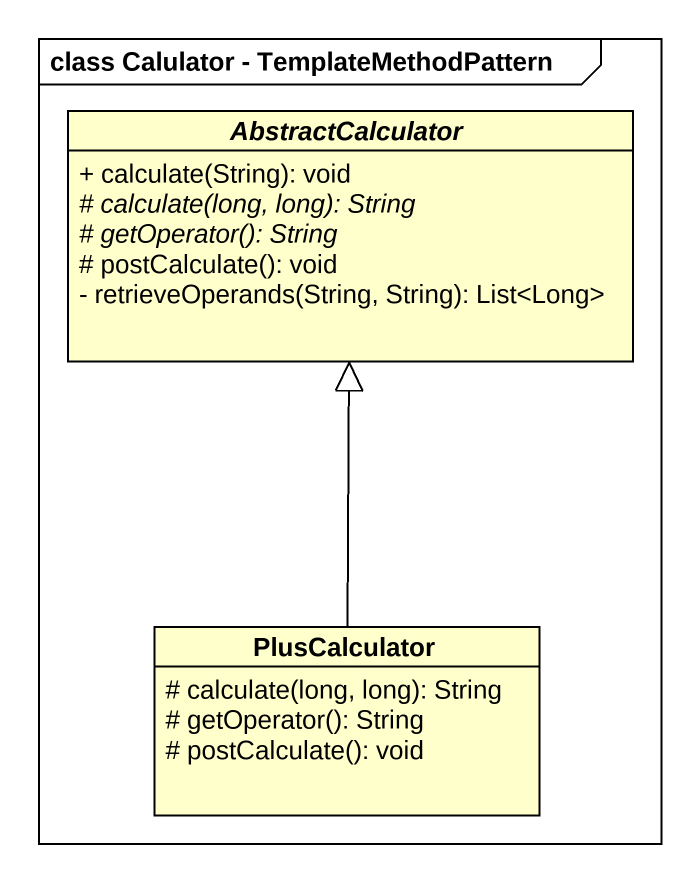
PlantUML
@startuml
mainframe class Calulator - TemplateMethodPattern
hide circle
hide empty members
skinparam classAttributeIconSize 0
abstract class AbstractCalculator {
  + calculate(String): void
  {abstract} # calculate(long, long): String
  {abstract} # getOperator(): String
  # postCalculate(): void
  - retrieveOperands(String, String): List<Long>
}
class PlusCalculator {
  # calculate(long, long): String
  # getOperator(): String
  # postCalculate(): void
}
PlusCalculator -up-|> AbstractCalculator
@enduml
